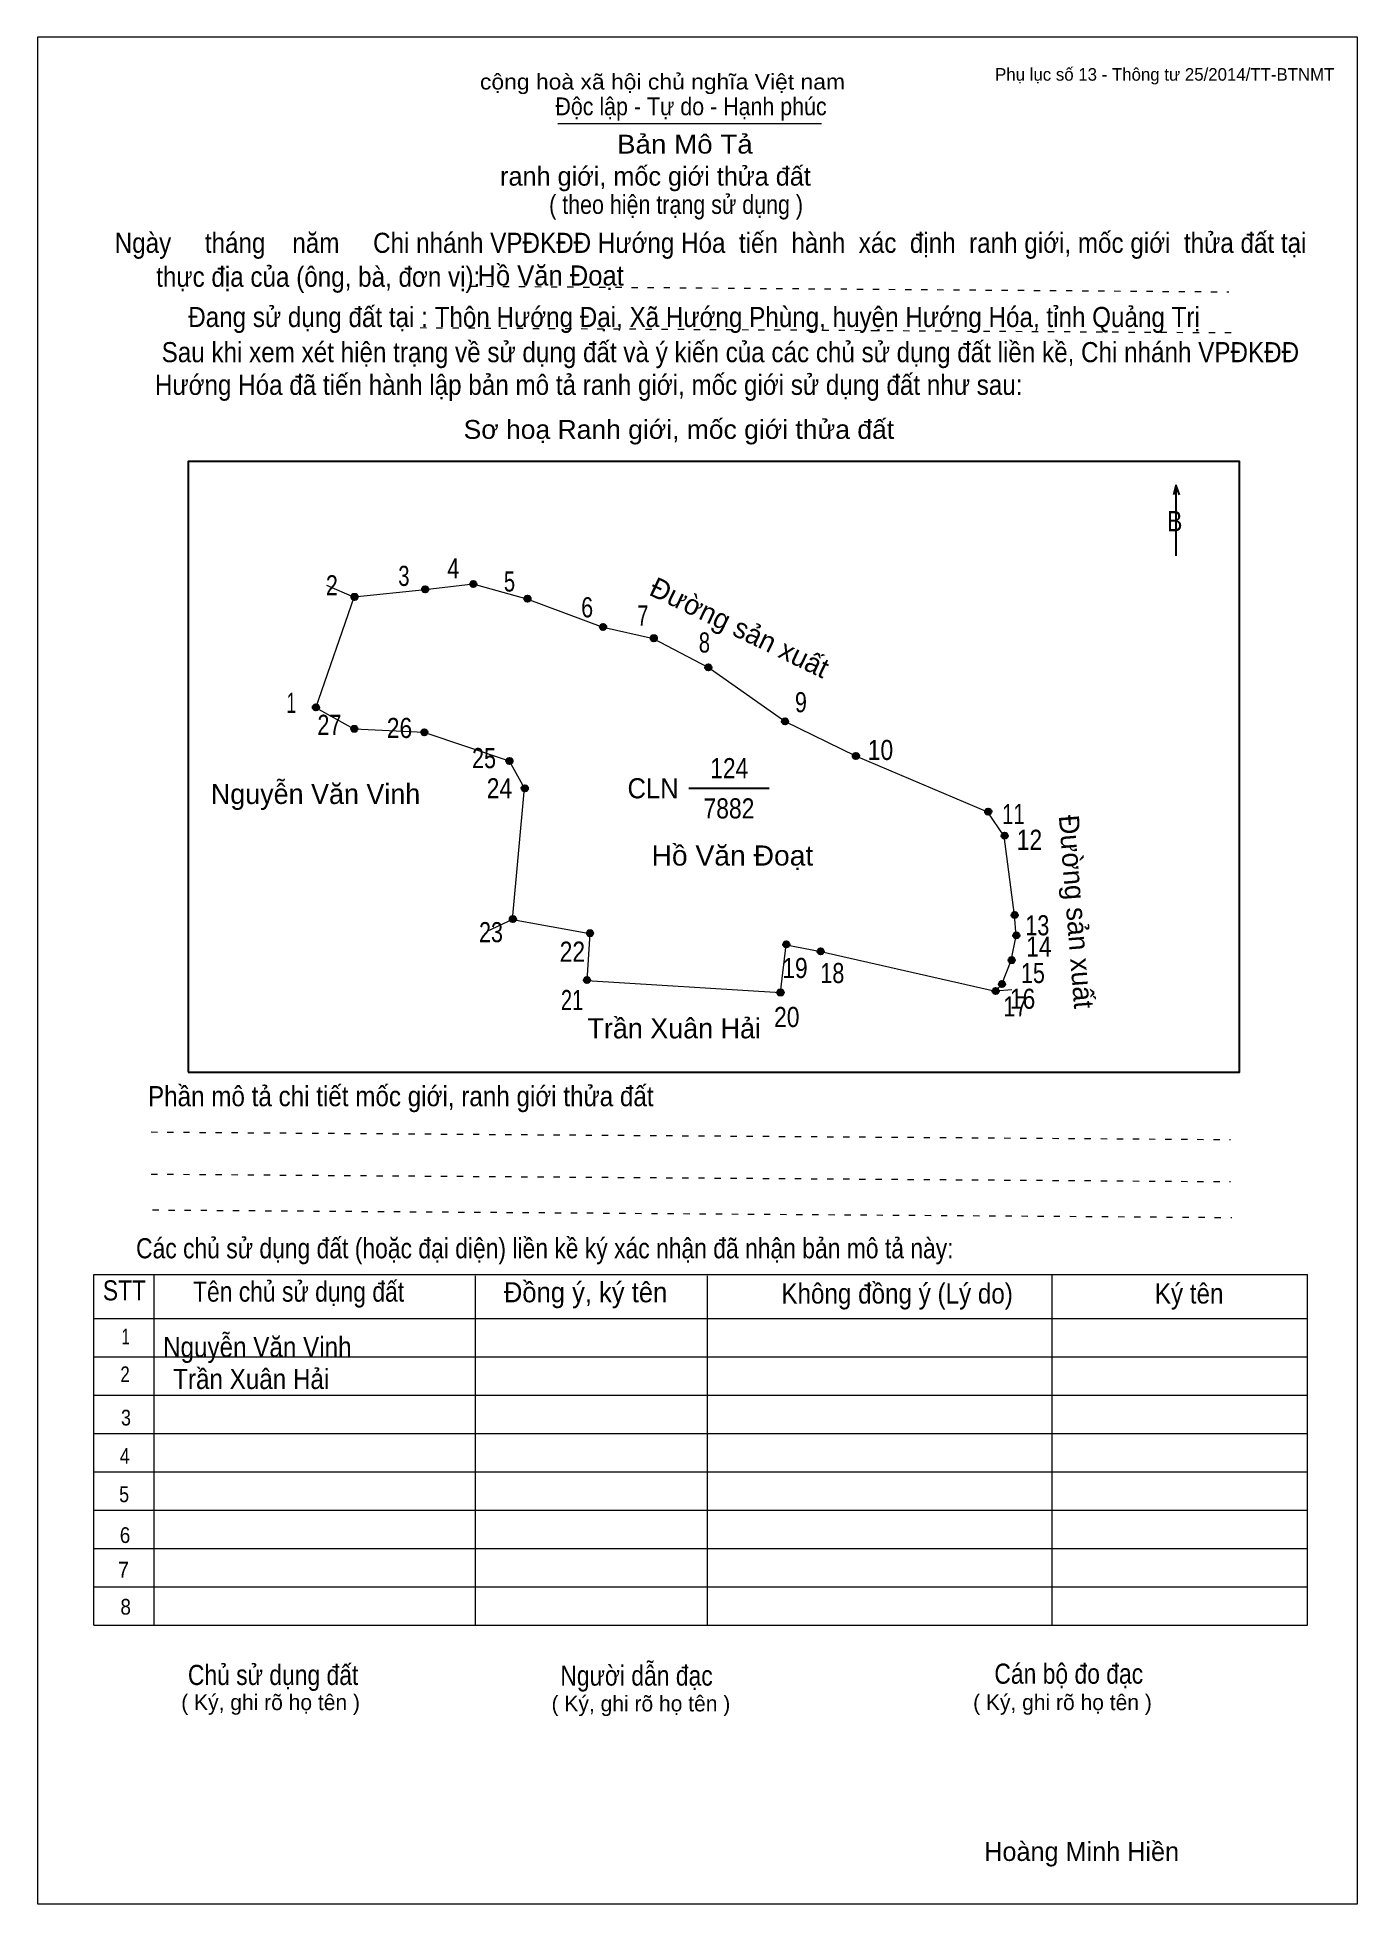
# Model space of a CAD drawing. Header units: centimetres. Extents: x 0 to 21, y 0 to 29.7.
import ezdxf
from ezdxf.enums import TextEntityAlignment as Align

# ---------------------------------------------------------------- set-up
doc = ezdxf.new("R2010")
doc.units = ezdxf.units.CM
doc.header["$LTSCALE"] = 0.13
doc.linetypes.add('DOTTED', pattern=[1.5, 0.3, -1.2])
for name, color, linetype, lineweight in [('1', 7, 'Continuous', 13), ('32', 7, 'Continuous', 25), ('33', 7, 'Continuous', 25), ('6', 7, 'Continuous', 13), ('62', 7, 'Continuous', 13)]:
    doc.layers.add(name, color=color, linetype=linetype, lineweight=lineweight)
doc.layers.add('34', color=7, linetype='Continuous')
doc.layers.add('63', color=7, linetype='Continuous')

msp = doc.modelspace()

# ---------------------------------------------------------------- hatches: boundary and pattern name
at = {"layer": '32'}
for points in [[(5.0947, 20.7955, 1), (4.9947, 20.7955, 1)], [(6.2183, 20.9141, 1), (6.1183, 20.9141, 1)], [(6.9839, 21, 1), (6.8839, 21, 1)], [(7.8462, 20.7656, 1), (7.7462, 20.7656, 1)], [(9.0486, 20.3175, 1), (8.9486, 20.3175, 1)], [(9.8554, 20.1378, 1), (9.7554, 20.1378, 1)], [(10.7226, 19.6733, 1), (10.6226, 19.6733, 1)], [(4.4804, 19.0376, 1), (4.3804, 19.0376, 1)], [(5.0912, 18.696, 1), (4.9912, 18.696, 1)], [(11.9428, 18.8146, 1), (11.8428, 18.8146, 1)], [(6.2048, 18.6413, 1), (6.1048, 18.6413, 1)], [(7.5592, 18.1847, 1), (7.4592, 18.1847, 1)], [(13.0692, 18.2642, 1), (12.9692, 18.2642, 1)], [(7.8028, 17.7493, 1), (7.7028, 17.7493, 1)], [(15.1736, 17.3778, 1), (15.0736, 17.3778, 1)], [(15.4349, 16.995, 1), (15.3349, 16.995, 1)], [(15.5955, 15.7322, 1), (15.4955, 15.7322, 1)], [(7.6132, 15.6683, 1), (7.5132, 15.6683, 1)], [(8.8391, 15.4439, 1), (8.7391, 15.4439, 1)], [(15.6203, 15.4084, 1), (15.5203, 15.4084, 1)], [(11.9626, 15.2649, 1), (11.8626, 15.2649, 1)], [(12.5081, 15.1548, 1), (12.4081, 15.1548, 1)], [(15.5464, 15.0142, 1), (15.4464, 15.0142, 1)], [(8.7922, 14.6974, 1), (8.6922, 14.6974, 1)], [(15.2922, 14.5227, 1), (15.1922, 14.5227, 1)], [(15.393, 14.6342, 1), (15.293, 14.6342, 1)], [(11.871, 14.5, 1), (11.771, 14.5, 1)]]:
    msp.add_hatch(color=256, dxfattribs=at).paths.add_polyline_path(points)

# ---------------------------------------------------------------- linework, layer by layer
at = {"layer": '1'}
msp.add_lwpolyline([(21, 0), (21, 29.7), (0, 29.7), (0, 0)], close=True, dxfattribs=at)
at = {"layer": '32'}
for centre in [(5.0447, 20.7955), (6.1683, 20.9141), (6.9339, 21), (7.7962, 20.7656), (8.9986, 20.3175), (9.8054, 20.1378), (10.6726, 19.6733), (4.4304, 19.0376), (5.0412, 18.696), (11.8928, 18.8146), (6.1548, 18.6413), (7.5092, 18.1847), (13.0192, 18.2642), (7.7528, 17.7493), (15.1236, 17.3778), (15.3849, 16.995), (15.5455, 15.7322), (7.5632, 15.6683), (8.7891, 15.4439), (15.5703, 15.4084), (11.9126, 15.2649), (12.4581, 15.1548), (15.4964, 15.0142), (8.7422, 14.6974), (15.2422, 14.5227), (15.343, 14.6342), (11.821, 14.5)]:
    msp.add_circle(centre, 0.05, dxfattribs=at)
at = {"layer": '33'}
msp.add_line((10.36, 17.75), (11.64, 17.75), dxfattribs=at)
at = {"layer": '6'}
for p, q in [((4.6, 20.98), (5.04, 20.79)), ((7.56, 15.66), (7.15, 15.47)), ((15.5, 14.54), (15.24, 14.52))]:
    msp.add_line(p, q, dxfattribs=at)
for points in [[(7.56, 15.66), (7.75, 17.75), (7.51, 18.18), (6.15, 18.64), (5.04, 18.69), (4.43, 19.03), (5.04, 20.79)], [(15.24, 14.52), (15.34, 14.63), (15.49, 15.01), (15.57, 15.4), (15.54, 15.73), (15.38, 16.99), (15.12, 17.37), (13.02, 18.26), (11.89, 18.81), (10.67, 19.67), (9.8, 20.13), (9, 20.31), (7.79, 20.76), (6.93, 21), (6.17, 20.91), (5.04, 20.79)], [(7.56, 15.66), (8.79, 15.44), (8.74, 14.69), (11.82, 14.5), (11.91, 15.26), (12.46, 15.15), (15.24, 14.52)]]:
    msp.add_lwpolyline(points, dxfattribs=at)
at = {"layer": '62'}
for p, q in [((8.28, 28.33), (12.47, 28.33)), ((0.9, 10.01), (20.2, 10.01)), ((0.9, 4.43), (0.9, 10.01)), ((1.86, 4.43), (1.86, 10.01)), ((6.97, 4.43), (6.97, 9.99)), ((10.66, 4.43), (10.66, 9.99)), ((16.14, 4.43), (16.14, 10.01)), ((20.2, 4.43), (20.2, 10.01)), ((0.9, 9.31), (20.2, 9.31)), ((0.9, 8.7), (20.2, 8.7)), ((0.9, 8.09), (20.2, 8.09)), ((0.9, 7.48), (20.2, 7.48)), ((0.9, 6.87), (20.2, 6.87)), ((0.9, 6.26), (20.2, 6.26)), ((0.9, 5.65), (20.2, 5.65)), ((0.9, 5.04), (20.2, 5.04)), ((0.9, 4.43), (20.2, 4.43))]:
    msp.add_line(p, q, dxfattribs=at)
at = {"layer": '62', "linetype": 'DOTTED'}
for p, q in [((6.89, 25.74), (18.95, 25.65)), ((6.09, 25.08), (19.04, 25)), ((1.81, 12.28), (18.98, 12.16)), ((1.81, 11.61), (18.98, 11.49)), ((1.83, 11.04), (19, 10.92))]:
    msp.add_line(p, q, dxfattribs=at)
at = {"layer": '62', "lineweight": 25}
for p, q in [((18.11, 22.58), (18.11, 21.45)), ((18.11, 22.57), (18.07, 22.42)), ((18.11, 22.57), (18.16, 22.42))]:
    msp.add_line(p, q, dxfattribs=at)
msp.add_lwpolyline([(2.4, 13.23), (19.12, 13.23), (19.12, 22.95), (2.4, 22.95)], close=True, dxfattribs=at)

# ---------------------------------------------------------------- texts
at = {"layer": '32'}
for s, width, p in [('4', 0.8, (6.615, 21.09)), ('2', 0.8, (4.685, 20.82)), ('3', 0.75, (5.83, 20.97)), ('5', 0.75, (7.51, 20.88)), ('6', 0.8, (8.745, 20.47)), ('7', 0.75, (9.63, 20.34)), ('8', 0.75, (10.61, 19.91)), ('1', 0.65, (4.04, 18.95)), ('9', 0.8, (12.145, 18.96)), ('27', 0.8, (4.645, 18.6)), ('26', 0.85, (5.76, 18.55)), ('10', 0.85, (13.41, 18.2)), ('25', 0.8, (7.105, 18.07)), ('24', 0.85, (7.35, 17.59)), ('11', 0.75, (15.525, 17.18)), ('12', 0.85, (15.78, 16.77)), ('23', 0.8, (7.215, 15.3)), ('13', 0.8, (15.905, 15.41)), ('22', 0.85, (8.51, 14.99)), ('14', 0.85, (15.93, 15.07)), ('19', 0.85, (12.05, 14.73)), ('18', 0.8, (12.645, 14.65)), ('15', 0.8, (15.835, 14.65)), ('16', 0.85, (15.67, 14.24)), ('21', 0.75, (8.505, 14.22)), ('20', 0.85, (11.92, 13.95)), ('17', 0.8, (15.555, 14.12))]:
    msp.add_text(s, height=0.32, dxfattribs=dict(at, width=width)).set_placement(p, align=Align.CENTER)
at = {"layer": '33'}
for height, rotation, p in [(0.32, 334.236, (11.1005, 20.1641)), (0.3199, 274.574, (16.369, 15.7728))]:
    msp.add_text('Đường sản xuất', height=height, rotation=rotation, dxfattribs=at).set_placement(p, align=Align.CENTER)
for s, width, p in [('124', 0.85, (11.005, 17.91)), ('7882', 0.85, (11, 17.27)), ('Hồ Văn Đoạt', 1.05, (11.055, 16.52))]:
    msp.add_text(s, height=0.32, dxfattribs=dict(at, width=width)).set_placement(p, align=Align.CENTER)
for s, p in [('Nguyễn Văn Vinh', (4.425, 17.5)), ('Trần Xuân Hải', (10.13, 13.77))]:
    msp.add_text(s, height=0.32, dxfattribs=at).set_placement(p, align=Align.CENTER)
at = {"layer": '33', "width": 0.95}
msp.add_text('CLN', height=0.32, dxfattribs=at).set_placement((10.2, 17.59), align=Align.RIGHT)
at = {"layer": '34'}
for s, width, p in [('Hồ Văn Đoạt', 0.95, (7, 25.75)), ('Nguyễn Văn Vinh', 0.9, (2, 8.7)), ('Trần Xuân Hải', 0.9, (2.16, 8.19))]:
    msp.add_text(s, height=0.32, dxfattribs=dict(at, width=width)).set_placement(p)
at = {"layer": '62'}
for s, height, width, p in [('cộng hoà xã hội chủ nghĩa Việt nam', 0.2474, 1.1, (7.04, 28.87)), ('Độc lập - Tự do - Hạnh phúc', 0.2828, 0.9, (8.24, 28.46)), ('Bản Mô Tả', 0.3, 1.1, (9.22, 27.85)), ('( theo hiện trạng sử dụng )', 0.3, 0.85, (8.14, 26.89)), ('Ngày     tháng    năm     Chi nhánh VPĐKĐĐ Hướng Hóa  tiến  hành  xác  định  ranh giới, mốc giới  thửa đất tại ', 0.32, 0.9, (1.23, 26.27)), ('thực địa của (ông, bà, đơn vị): ', 0.32, 0.9, (1.89, 25.73)), ('Đang sử dụng đất tại : Thôn Hướng Đại, Xã Hướng Phùng, huyện Hướng Hóa, tỉnh Quảng Trị', 0.32, 0.9, (2.4, 25.09)), (' Sau khi xem xét hiện trạng về sử dụng đất và ý kiến của các chủ sử dụng đất liền kề, Chi nhánh VPĐKĐĐ ', 0.32, 0.9, (1.87, 24.53)), ('Hướng Hóa đã tiến hành lập bản mô tả ranh giới, mốc giới sử dụng đất như sau:', 0.32, 0.9, (1.87, 24.01)), ('Sơ hoạ Ranh giới, mốc giới thửa đất', 0.3, 1.05, (6.78, 23.31)), ('B', 0.32, 0.85, (17.97, 21.84)), ('Phần mô tả chi tiết mốc giới, ranh giới thửa đất ', 0.32, 0.9, (1.76, 12.69)), ('Các chủ sử dụng đất (hoặc đại diện) liền kề ký xác nhận đã nhận bản mô tả này:', 0.32, 0.85, (1.57, 10.27))]:
    msp.add_text(s, height=height, dxfattribs=dict(at, width=width)).set_placement(p)
msp.add_text('ranh giới, mốc giới thửa đất', height=0.3, dxfattribs=at).set_placement((7.36, 27.34))
for s, height, width, p in [('STT', 0.32, 0.85, (1.385, 9.6)), ('Tên chủ sử dụng đất', 0.32, 0.85, (4.155, 9.58)), ('Đồng ý, ký tên', 0.32, 0.95, (8.72, 9.57)), ('Không đồng ý (Lý do)', 0.32, 0.9, (13.675, 9.55)), ('Ký tên', 0.32, 0.9, (18.32, 9.55)), ('1', 0.25, 0.7, (1.405, 8.9)), ('2', 0.25, 0.8, (1.395, 8.3)), ('3', 0.25, 0.85, (1.41, 7.61)), ('4', 0.25, 0.85, (1.39, 7)), ('5', 0.25, 0.85, (1.38, 6.39)), ('6', 0.25, 0.9, (1.395, 5.74)), ('7', 0.25, 0.95, (1.37, 5.19)), ('8', 0.25, 0.9, (1.405, 4.6)), ('Người dẫn đạc', 0.32, 0.85, (9.53, 3.47)), ('Chủ sử dụng đất', 0.32, 0.85, (3.75, 3.48)), ('Cán bộ đo đạc', 0.32, 0.85, (16.405, 3.5))]:
    msp.add_text(s, height=height, dxfattribs=dict(at, width=width)).set_placement(p, align=Align.CENTER)
for p in [(3.71, 3.08), (9.6, 3.06), (16.305, 3.08)]:
    msp.add_text('( Ký, ghi rõ họ tên )', height=0.25, dxfattribs=at).set_placement(p, align=Align.CENTER)
at = {"layer": '63'}
msp.add_text('Phụ lục số 13 - Thông tư 25/2014/TT-BTNMT', height=0.2, dxfattribs=at).set_placement((20.63, 29.01), align=Align.RIGHT)
msp.add_text('Hoàng Minh Hiền', height=0.3, dxfattribs=at).set_placement((16.61, 0.68), align=Align.CENTER)

doc.saveas('drawing.dxf')
